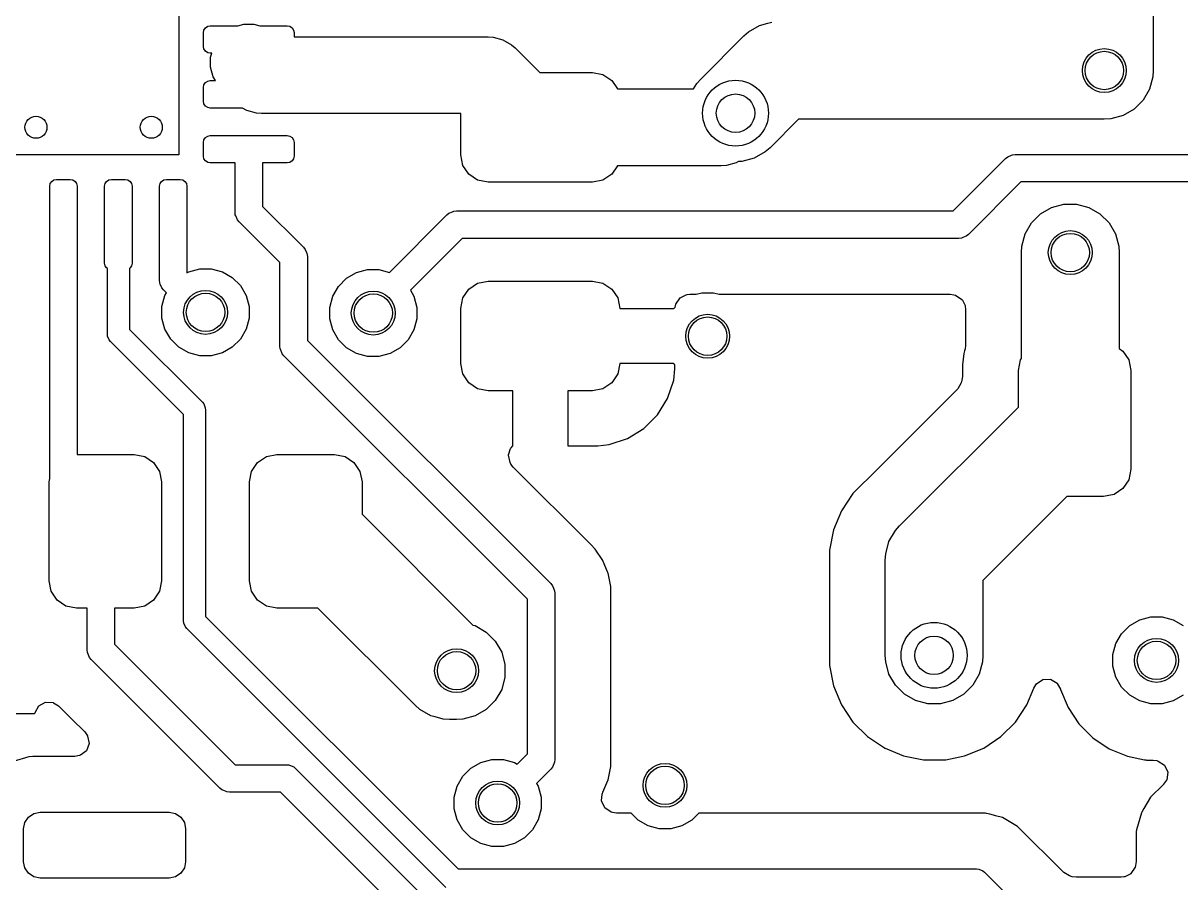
# Model space of a CAD drawing. Header units: inches. Extents: x -2.18 to 1.8, y 0.44 to 2.81.
# Drawn here: x -0.9654 to -0.5504, y 1.8889 to 2.1973 of the extents above; entities that cross this region are included whole.
import ezdxf

# ---------------------------------------------------------------- set-up
doc = ezdxf.new("R2010")
doc.units = ezdxf.units.IN
doc.header["$MEASUREMENT"] = 0
doc.layers.add('BLACK', color=250, linetype='CONTINUOUS')

msp = doc.modelspace()

# ---------------------------------------------------------------- linework, layer by layer
at = {"layer": 'BLACK', "linetype": 'CONTINUOUS'}
for p, q in [((-0.5603, 2.24005), (-0.5603, 2.18031)), ((-0.90961, 2.21695), (-0.90961, 2.1501)), ((-0.90056, 2.19484), (-0.90003, 2.19564)), ((-0.90003, 2.19564), (-0.89923, 2.19617)), ((-0.89923, 2.19617), (-0.89829, 2.19636)), ((-0.89829, 2.19636), (-0.88844, 2.19636)), ((-0.88844, 2.19636), (-0.88631, 2.19693)), ((-0.88631, 2.19693), (-0.88271, 2.19693)), ((-0.88271, 2.19693), (-0.88058, 2.19636)), ((-0.88058, 2.19636), (-0.87073, 2.19636)), ((-0.87073, 2.19636), (-0.86979, 2.19617)), ((-0.86979, 2.19617), (-0.86899, 2.19564)), ((-0.86899, 2.19564), (-0.86846, 2.19484)), ((-0.70534, 2.1942), (-0.70138, 2.19648)), ((-0.70138, 2.19648), (-0.69848, 2.19726)), ((-0.69848, 2.19726), (-0.69697, 2.19767)), ((-0.90075, 2.1939), (-0.90056, 2.19484)), ((-0.90075, 2.18898), (-0.90075, 2.1939)), ((-0.86846, 2.19484), (-0.86827, 2.1939)), ((-0.86827, 2.1939), (-0.86827, 2.19242)), ((-0.86827, 2.19242), (-0.79874, 2.19242)), ((-0.79874, 2.19242), (-0.79694, 2.1923)), ((-0.79694, 2.1923), (-0.79347, 2.19137)), ((-0.79347, 2.19137), (-0.79035, 2.18957)), ((-0.72237, 2.17737), (-0.70706, 2.19269)), ((-0.70706, 2.19269), (-0.70534, 2.1942)), ((-0.70534, 2.1942), (-0.70534, 2.1942)), ((-0.90056, 2.18803), (-0.90075, 2.18898)), ((-0.90003, 2.18724), (-0.90056, 2.18803)), ((-0.89923, 2.1867), (-0.90003, 2.18724)), ((-0.79035, 2.18957), (-0.789, 2.18839)), ((-0.789, 2.18839), (-0.7802, 2.17959)), ((-0.89829, 2.18652), (-0.89923, 2.1867)), ((-0.89778, 2.18652), (-0.89829, 2.18652)), ((-0.89817, 2.18507), (-0.89778, 2.18652)), ((-0.89817, 2.18147), (-0.89817, 2.18507)), ((-0.89724, 2.17799), (-0.89817, 2.18147)), ((-0.7802, 2.17959), (-0.7613, 2.17959)), ((-0.7613, 2.17959), (-0.75753, 2.17884)), ((-0.5603, 2.18031), (-0.56044, 2.17803)), ((-0.90075, 2.17421), (-0.90056, 2.17515)), ((-0.90056, 2.17515), (-0.90003, 2.17595)), ((-0.90003, 2.17595), (-0.89923, 2.17649)), ((-0.89923, 2.17649), (-0.89829, 2.17667)), ((-0.89829, 2.17667), (-0.89648, 2.17667)), ((-0.89648, 2.17667), (-0.89724, 2.17799)), ((-0.75753, 2.17884), (-0.75434, 2.1767)), ((-0.75434, 2.1767), (-0.75232, 2.17368)), ((-0.72502, 2.17368), (-0.72388, 2.17565)), ((-0.72388, 2.17565), (-0.72237, 2.17737)), ((-0.56044, 2.17803), (-0.56163, 2.17362)), ((-0.90075, 2.16929), (-0.90075, 2.17421)), ((-0.75232, 2.17368), (-0.72502, 2.17368)), ((-0.56163, 2.17362), (-0.56391, 2.16966)), ((-0.90056, 2.16835), (-0.90075, 2.16929)), ((-0.90003, 2.16755), (-0.90056, 2.16835)), ((-0.89923, 2.16702), (-0.90003, 2.16755)), ((-0.89829, 2.16683), (-0.89923, 2.16702)), ((-0.88675, 2.16683), (-0.89829, 2.16683)), ((-0.88516, 2.16591), (-0.88675, 2.16683)), ((-0.56714, 2.16643), (-0.5711, 2.16415)), ((-0.56391, 2.16966), (-0.56714, 2.16643)), ((-0.88168, 2.16498), (-0.88516, 2.16591)), ((-0.87988, 2.16486), (-0.88168, 2.16498)), ((-0.80854, 2.16486), (-0.87988, 2.16486)), ((-0.80854, 2.15006), (-0.80854, 2.16486)), ((-0.68744, 2.16281), (-0.69763, 2.15263)), ((-0.5778, 2.16281), (-0.68744, 2.16281)), ((-0.57551, 2.16296), (-0.5778, 2.16281)), ((-0.5711, 2.16415), (-0.57551, 2.16296)), ((-0.90075, 2.15453), (-0.90056, 2.15547)), ((-0.90075, 2.14961), (-0.90075, 2.15453)), ((-0.90056, 2.15547), (-0.90003, 2.15627)), ((-0.90003, 2.15627), (-0.89923, 2.1568)), ((-0.89923, 2.1568), (-0.89829, 2.15699)), ((-0.89829, 2.15699), (-0.87073, 2.15699)), ((-0.87073, 2.15699), (-0.86979, 2.1568)), ((-0.86979, 2.1568), (-0.86899, 2.15627)), ((-0.86899, 2.15627), (-0.86846, 2.15547)), ((-0.86846, 2.15547), (-0.86827, 2.15453)), ((-0.86827, 2.15453), (-0.86827, 2.14961)), ((-0.90961, 2.1501), (-1.01197, 2.1501)), ((-0.80779, 2.14629), (-0.80854, 2.15006)), ((-0.69935, 2.15112), (-0.7033, 2.14883)), ((-0.69763, 2.15263), (-0.69935, 2.15112)), ((-0.61244, 2.14939), (-0.6111, 2.14994)), ((-0.6111, 2.14994), (-0.61066, 2.15012)), ((-0.61066, 2.15012), (-0.6097, 2.15022)), ((-0.61066, 2.15012), (-0.61066, 2.15012)), ((-0.6097, 2.15022), (-0.5403, 2.15022)), ((-0.90056, 2.14866), (-0.90075, 2.14961)), ((-0.90003, 2.14787), (-0.90056, 2.14866)), ((-0.89923, 2.14733), (-0.90003, 2.14787)), ((-0.89829, 2.14715), (-0.89923, 2.14733)), ((-0.88943, 2.14715), (-0.89829, 2.14715)), ((-0.88943, 2.12951), (-0.88943, 2.14715)), ((-0.87073, 2.14715), (-0.87959, 2.14715)), ((-0.87959, 2.14715), (-0.87959, 2.13155)), ((-0.86979, 2.14733), (-0.87073, 2.14715)), ((-0.86899, 2.14787), (-0.86979, 2.14733)), ((-0.86846, 2.14866), (-0.86899, 2.14787)), ((-0.86827, 2.14961), (-0.86846, 2.14866)), ((-0.80566, 2.1431), (-0.80779, 2.14629)), ((-0.75232, 2.14612), (-0.75434, 2.1431)), ((-0.7151, 2.14612), (-0.75232, 2.14612)), ((-0.7133, 2.14624), (-0.7151, 2.14612)), ((-0.70983, 2.14717), (-0.7133, 2.14624)), ((-0.709, 2.14765), (-0.70983, 2.14717)), ((-0.70772, 2.14765), (-0.709, 2.14765)), ((-0.7033, 2.14883), (-0.70772, 2.14765)), ((-0.63204, 2.12992), (-0.61318, 2.14878)), ((-0.61318, 2.14878), (-0.61244, 2.14939)), ((-0.61244, 2.14939), (-0.61244, 2.14939)), ((-0.80247, 2.14097), (-0.80566, 2.1431)), ((-0.75434, 2.1431), (-0.75753, 2.14097)), ((-0.95587, 2.13878), (-0.95568, 2.13972)), ((-0.95587, 2.125), (-0.95587, 2.13878)), ((-0.95568, 2.13972), (-0.95515, 2.14052)), ((-0.95515, 2.14052), (-0.95435, 2.14105)), ((-0.95435, 2.14105), (-0.95341, 2.14124)), ((-0.95341, 2.14124), (-0.94848, 2.14124)), ((-0.94848, 2.14124), (-0.94754, 2.14105)), ((-0.94754, 2.14105), (-0.94674, 2.14052)), ((-0.94674, 2.14052), (-0.94621, 2.13972)), ((-0.94621, 2.13972), (-0.94602, 2.13878)), ((-0.94602, 2.13878), (-0.94602, 2.125)), ((-0.93618, 2.13878), (-0.93599, 2.13972)), ((-0.93618, 2.11122), (-0.93618, 2.13878)), ((-0.93599, 2.13972), (-0.93546, 2.14052)), ((-0.93546, 2.14052), (-0.93466, 2.14105)), ((-0.93466, 2.14105), (-0.93372, 2.14124)), ((-0.93372, 2.14124), (-0.9288, 2.14124)), ((-0.9288, 2.14124), (-0.92786, 2.14105)), ((-0.92786, 2.14105), (-0.92706, 2.14052)), ((-0.92706, 2.14052), (-0.92653, 2.13972)), ((-0.92653, 2.13972), (-0.92634, 2.13878)), ((-0.92634, 2.13878), (-0.92634, 2.11122)), ((-0.9165, 2.13878), (-0.91631, 2.13972)), ((-0.9165, 2.125), (-0.9165, 2.13878)), ((-0.91631, 2.13972), (-0.91578, 2.14052)), ((-0.91578, 2.14052), (-0.91498, 2.14105)), ((-0.91498, 2.14105), (-0.91404, 2.14124)), ((-0.91404, 2.14124), (-0.90911, 2.14124)), ((-0.90911, 2.14124), (-0.90817, 2.14105)), ((-0.90817, 2.14105), (-0.90737, 2.14052)), ((-0.90737, 2.14052), (-0.90684, 2.13972)), ((-0.90684, 2.13972), (-0.90665, 2.13878)), ((-0.90665, 2.13878), (-0.90665, 2.125)), ((-0.7987, 2.14022), (-0.80247, 2.14097)), ((-0.7613, 2.14022), (-0.7987, 2.14022)), ((-0.75753, 2.14097), (-0.7613, 2.14022)), ((-0.60767, 2.14037), (-0.62652, 2.12152)), ((-0.54233, 2.14037), (-0.60767, 2.14037)), ((-0.88933, 2.12855), (-0.88943, 2.12951)), ((-0.87959, 2.13155), (-0.86494, 2.11689)), ((-0.81348, 2.12848), (-0.81273, 2.12909)), ((-0.81273, 2.12909), (-0.81148, 2.12961)), ((-0.81273, 2.12909), (-0.81273, 2.12909)), ((-0.81148, 2.12961), (-0.81096, 2.12983)), ((-0.81096, 2.12983), (-0.81, 2.12992)), ((-0.81096, 2.12983), (-0.81096, 2.12983)), ((-0.81, 2.12992), (-0.63204, 2.12992)), ((-0.60065, 2.12888), (-0.5967, 2.13117)), ((-0.5967, 2.13117), (-0.59228, 2.13235)), ((-0.59228, 2.13235), (-0.58772, 2.13235)), ((-0.58772, 2.13235), (-0.5833, 2.13117)), ((-0.5833, 2.13117), (-0.57935, 2.12888)), ((-0.95587, 2.0339), (-0.95587, 2.125)), ((-0.94602, 2.125), (-0.94602, 2.04256)), ((-0.9165, 2.10512), (-0.9165, 2.125)), ((-0.90665, 2.125), (-0.90665, 2.10773)), ((-0.88919, 2.1282), (-0.88933, 2.12855)), ((-0.88933, 2.12855), (-0.88933, 2.12855)), ((-0.8886, 2.12677), (-0.88919, 2.1282)), ((-0.88799, 2.12603), (-0.8886, 2.12677)), ((-0.8886, 2.12677), (-0.8886, 2.12677)), ((-0.87334, 2.11138), (-0.88799, 2.12603)), ((-0.83406, 2.1079), (-0.81348, 2.12848)), ((-0.60617, 2.1217), (-0.60388, 2.12565)), ((-0.60388, 2.12565), (-0.60065, 2.12888)), ((-0.57935, 2.12888), (-0.57612, 2.12565)), ((-0.57612, 2.12565), (-0.57383, 2.1217)), ((-0.62727, 2.12091), (-0.62852, 2.12039)), ((-0.62652, 2.12152), (-0.62727, 2.12091)), ((-0.62727, 2.12091), (-0.62727, 2.12091)), ((-0.60735, 2.11728), (-0.60617, 2.1217)), ((-0.57383, 2.1217), (-0.57265, 2.11728)), ((-0.86494, 2.11689), (-0.86432, 2.11615)), ((-0.80796, 2.12008), (-0.82657, 2.10147)), ((-0.63, 2.12008), (-0.80796, 2.12008)), ((-0.62904, 2.12017), (-0.63, 2.12008)), ((-0.62852, 2.12039), (-0.62904, 2.12017)), ((-0.62904, 2.12017), (-0.62904, 2.12017)), ((-0.6075, 2.115), (-0.60735, 2.11728)), ((-0.57265, 2.11728), (-0.5725, 2.115)), ((-0.86432, 2.11615), (-0.86432, 2.11615)), ((-0.86432, 2.11615), (-0.86386, 2.11504)), ((-0.86386, 2.11504), (-0.8637, 2.11465)), ((-0.8637, 2.11465), (-0.86359, 2.11437)), ((-0.86359, 2.11437), (-0.86349, 2.11341)), ((-0.86349, 2.11341), (-0.86349, 2.0835)), ((-0.6075, 2.07701), (-0.6075, 2.115)), ((-0.5725, 2.115), (-0.5725, 2.08059)), ((-0.93599, 2.11028), (-0.93618, 2.11122)), ((-0.93546, 2.10948), (-0.93599, 2.11028)), ((-0.9352, 2.1093), (-0.93546, 2.10948)), ((-0.9352, 2.08583), (-0.9352, 2.1093)), ((-0.92706, 2.10948), (-0.92732, 2.1093)), ((-0.92732, 2.1093), (-0.92732, 2.08746)), ((-0.92653, 2.11028), (-0.92706, 2.10948)), ((-0.92634, 2.11122), (-0.92653, 2.11028)), ((-0.90603, 2.10809), (-0.90206, 2.10916)), ((-0.90206, 2.10916), (-0.89794, 2.10916)), ((-0.89794, 2.10916), (-0.89397, 2.10809)), ((-0.87334, 2.08147), (-0.87334, 2.11138)), ((-0.8459, 2.10784), (-0.84193, 2.1089)), ((-0.84193, 2.1089), (-0.83782, 2.1089)), ((-0.83782, 2.1089), (-0.83406, 2.1079)), ((-0.9164, 2.10416), (-0.9165, 2.10512)), ((-0.91621, 2.1037), (-0.9164, 2.10416)), ((-0.9164, 2.10416), (-0.9164, 2.10416)), ((-0.90665, 2.10773), (-0.90603, 2.10809)), ((-0.89397, 2.10809), (-0.89041, 2.10604)), ((-0.89041, 2.10604), (-0.88751, 2.10313)), ((-0.85237, 2.10288), (-0.84946, 2.10578)), ((-0.84946, 2.10578), (-0.8459, 2.10784)), ((-0.80247, 2.10403), (-0.7987, 2.10478)), ((-0.7987, 2.10478), (-0.7613, 2.10478)), ((-0.7613, 2.10478), (-0.75753, 2.10403)), ((-0.91567, 2.10238), (-0.91621, 2.1037)), ((-0.91505, 2.10164), (-0.91567, 2.10238)), ((-0.91567, 2.10238), (-0.91567, 2.10238)), ((-0.91398, 2.10056), (-0.91505, 2.10164)), ((-0.91455, 2.09957), (-0.91398, 2.10056)), ((-0.88751, 2.10313), (-0.88545, 2.09957)), ((-0.85442, 2.09931), (-0.85237, 2.10288)), ((-0.82657, 2.10147), (-0.82532, 2.09931)), ((-0.80779, 2.09871), (-0.80566, 2.1019)), ((-0.80566, 2.1019), (-0.80247, 2.10403)), ((-0.75753, 2.10403), (-0.75434, 2.1019)), ((-0.75434, 2.1019), (-0.75221, 2.09871)), ((-0.7274, 2.09995), (-0.72636, 2.10006)), ((-0.72636, 2.10006), (-0.72412, 2.10006)), ((-0.72412, 2.10006), (-0.72206, 2.10061)), ((-0.72206, 2.10061), (-0.71794, 2.10061)), ((-0.71794, 2.10061), (-0.71588, 2.10006)), ((-0.71588, 2.10006), (-0.6331, 2.10006)), ((-0.6331, 2.10006), (-0.63173, 2.09986)), ((-0.91561, 2.0956), (-0.91455, 2.09957)), ((-0.88545, 2.09957), (-0.88439, 2.0956)), ((-0.85548, 2.09534), (-0.85442, 2.09931)), ((-0.82532, 2.09931), (-0.82426, 2.09534)), ((-0.80854, 2.09494), (-0.80779, 2.09871)), ((-0.75221, 2.09871), (-0.75146, 2.09494)), ((-0.73157, 2.09585), (-0.73152, 2.09604)), ((-0.73152, 2.09604), (-0.7314, 2.09644)), ((-0.7314, 2.09644), (-0.72991, 2.09875)), ((-0.72991, 2.09875), (-0.72986, 2.0988)), ((-0.72986, 2.0988), (-0.7277, 2.09988)), ((-0.7277, 2.09988), (-0.7274, 2.09995)), ((-0.63173, 2.09986), (-0.63114, 2.09969)), ((-0.63114, 2.09969), (-0.62882, 2.0982)), ((-0.62882, 2.0982), (-0.62878, 2.09815)), ((-0.62878, 2.09815), (-0.6277, 2.09599)), ((-0.6277, 2.09599), (-0.62763, 2.09569)), ((-0.91561, 2.09149), (-0.91561, 2.0956)), ((-0.88439, 2.0956), (-0.88439, 2.09149)), ((-0.85548, 2.09123), (-0.85548, 2.09534)), ((-0.82426, 2.09534), (-0.82426, 2.09123)), ((-0.80854, 2.07526), (-0.80854, 2.09494)), ((-0.75146, 2.09494), (-0.73214, 2.09494)), ((-0.73214, 2.09494), (-0.73163, 2.09545)), ((-0.73163, 2.09545), (-0.73157, 2.09585)), ((-0.62763, 2.09569), (-0.62752, 2.09465)), ((-0.62752, 2.09465), (-0.62752, 2.08204)), ((-0.91455, 2.08752), (-0.91561, 2.09149)), ((-0.88439, 2.09149), (-0.88545, 2.08752)), ((-0.85442, 2.08726), (-0.85548, 2.09123)), ((-0.82426, 2.09123), (-0.82532, 2.08726)), ((-0.93512, 2.08506), (-0.9352, 2.08583)), ((-0.93453, 2.08364), (-0.93512, 2.08506)), ((-0.93404, 2.08304), (-0.93453, 2.08364)), ((-0.92732, 2.08746), (-0.90115, 2.06129)), ((-0.91249, 2.08396), (-0.91455, 2.08752)), ((-0.90959, 2.08105), (-0.91249, 2.08396)), ((-0.88751, 2.08396), (-0.89041, 2.08105)), ((-0.88545, 2.08752), (-0.88751, 2.08396)), ((-0.86349, 2.0835), (-0.77622, 1.99624)), ((-0.85237, 2.0837), (-0.85442, 2.08726)), ((-0.84946, 2.08079), (-0.85237, 2.0837)), ((-0.82738, 2.0837), (-0.83028, 2.08079)), ((-0.82532, 2.08726), (-0.82738, 2.0837)), ((-0.90787, 2.05688), (-0.93404, 2.08304)), ((-0.90603, 2.07899), (-0.90959, 2.08105)), ((-0.89041, 2.08105), (-0.89397, 2.07899)), ((-0.87324, 2.08051), (-0.87334, 2.08147)), ((-0.87318, 2.08036), (-0.87324, 2.08051)), ((-0.87324, 2.08051), (-0.87324, 2.08051)), ((-0.87251, 2.07873), (-0.87318, 2.08036)), ((-0.8459, 2.07874), (-0.84946, 2.08079)), ((-0.83028, 2.08079), (-0.83385, 2.07874)), ((-0.62789, 2.07974), (-0.6282, 2.0788)), ((-0.62771, 2.0805), (-0.62789, 2.07974)), ((-0.62766, 2.08079), (-0.62771, 2.0805)), ((-0.62758, 2.08126), (-0.62766, 2.08079)), ((-0.62752, 2.08204), (-0.62758, 2.08126)), ((-0.5725, 2.08059), (-0.57113, 2.07968)), ((-0.57113, 2.07968), (-0.569, 2.07648)), ((-0.90206, 2.07793), (-0.90603, 2.07899)), ((-0.89794, 2.07793), (-0.90206, 2.07793)), ((-0.89397, 2.07899), (-0.89794, 2.07793)), ((-0.87189, 2.07799), (-0.87251, 2.07873)), ((-0.87251, 2.07873), (-0.87251, 2.07873)), ((-0.78463, 1.99072), (-0.87189, 2.07799)), ((-0.84193, 2.07768), (-0.8459, 2.07874)), ((-0.83782, 2.07768), (-0.84193, 2.07768)), ((-0.83385, 2.07874), (-0.83782, 2.07768)), ((-0.80779, 2.07149), (-0.80854, 2.07526)), ((-0.75146, 2.07526), (-0.75221, 2.07149)), ((-0.73234, 2.07526), (-0.75146, 2.07526)), ((-0.73177, 2.07469), (-0.73234, 2.07526)), ((-0.6282, 2.0788), (-0.62862, 2.07471)), ((-0.6282, 2.0788), (-0.6282, 2.0788)), ((-0.6086, 2.07272), (-0.60785, 2.07648)), ((-0.60785, 2.07648), (-0.6075, 2.07701)), ((-0.569, 2.07648), (-0.56825, 2.07272)), ((-0.80566, 2.0683), (-0.80779, 2.07149)), ((-0.75221, 2.07149), (-0.75434, 2.0683)), ((-0.73218, 2.06924), (-0.73177, 2.07329)), ((-0.73177, 2.07329), (-0.73177, 2.07469)), ((-0.73177, 2.07329), (-0.73177, 2.07329)), ((-0.62862, 2.07471), (-0.62862, 2.07059)), ((-0.6086, 2.05957), (-0.6086, 2.07272)), ((-0.56825, 2.07272), (-0.56825, 2.03728)), ((-0.80247, 2.06616), (-0.80566, 2.0683)), ((-0.75434, 2.0683), (-0.75753, 2.06616)), ((-0.73436, 2.06269), (-0.73218, 2.06924)), ((-0.73218, 2.06924), (-0.73218, 2.06924)), ((-0.62911, 2.06822), (-0.63034, 2.06614)), ((-0.62882, 2.06921), (-0.62911, 2.06822)), ((-0.62862, 2.07059), (-0.62882, 2.06921)), ((-0.7987, 2.06541), (-0.80247, 2.06616)), ((-0.78984, 2.06541), (-0.7987, 2.06541)), ((-0.78984, 2.04573), (-0.78984, 2.06541)), ((-0.7613, 2.06541), (-0.77016, 2.06541)), ((-0.77016, 2.06541), (-0.77016, 2.04573)), ((-0.75753, 2.06616), (-0.7613, 2.06541)), ((-0.73798, 2.05682), (-0.73436, 2.06269)), ((-0.73436, 2.06269), (-0.73436, 2.06269)), ((-0.63034, 2.06614), (-0.66274, 2.03375)), ((-0.90115, 2.06129), (-0.90066, 2.06069)), ((-0.90066, 2.06069), (-0.90052, 2.06036)), ((-0.90052, 2.06036), (-0.90008, 2.05927)), ((-0.90008, 2.05927), (-0.9, 2.05851)), ((-0.9, 2.05851), (-0.9, 1.98451)), ((-0.65119, 2.01698), (-0.6086, 2.05957)), ((-0.90787, 1.98288), (-0.90787, 2.05688)), ((-0.74286, 2.05194), (-0.73798, 2.05682)), ((-0.74874, 2.04831), (-0.74286, 2.05194)), ((-0.75933, 2.04573), (-0.75529, 2.04614)), ((-0.75529, 2.04614), (-0.74874, 2.04831)), ((-0.74874, 2.04831), (-0.74874, 2.04831)), ((-0.94602, 2.04256), (-0.92559, 2.04256)), ((-0.92559, 2.04256), (-0.92182, 2.04181)), ((-0.87818, 2.04181), (-0.87441, 2.04256)), ((-0.87441, 2.04256), (-0.85374, 2.04256)), ((-0.85374, 2.04256), (-0.84997, 2.04181)), ((-0.79139, 2.04234), (-0.79138, 2.04241)), ((-0.7908, 2.03965), (-0.79139, 2.04234)), ((-0.79138, 2.04241), (-0.79062, 2.0447)), ((-0.79062, 2.0447), (-0.79046, 2.04496)), ((-0.79046, 2.04496), (-0.78985, 2.04571)), ((-0.78985, 2.04571), (-0.78984, 2.04573)), ((-0.78984, 2.04573), (-0.78984, 2.04573)), ((-0.77016, 2.04573), (-0.75933, 2.04573)), ((-0.75933, 2.04573), (-0.75933, 2.04573)), ((-0.75933, 2.04573), (-0.75933, 2.04573)), ((-0.92182, 2.04181), (-0.91863, 2.03968)), ((-0.91863, 2.03968), (-0.9165, 2.03648)), ((-0.8835, 2.03648), (-0.88137, 2.03968)), ((-0.88137, 2.03968), (-0.87818, 2.04181)), ((-0.84997, 2.04181), (-0.84678, 2.03968)), ((-0.84678, 2.03968), (-0.84465, 2.03648)), ((-0.79051, 2.03911), (-0.7908, 2.03965)), ((-0.78968, 2.038), (-0.79051, 2.03911)), ((-0.76191, 2.01024), (-0.78968, 2.038)), ((-0.9561, 2.03272), (-0.95587, 2.0339)), ((-0.9165, 2.03648), (-0.91575, 2.03272)), ((-0.88425, 2.03272), (-0.8835, 2.03648)), ((-0.84465, 2.03648), (-0.8439, 2.03272)), ((-0.66274, 2.03375), (-0.66432, 2.03217)), ((-0.66274, 2.03375), (-0.66274, 2.03375)), ((-0.56825, 2.03728), (-0.569, 2.03352)), ((-0.9561, 1.99728), (-0.9561, 2.03272)), ((-0.91575, 2.03272), (-0.91575, 1.99728)), ((-0.88425, 1.99728), (-0.88425, 2.03272)), ((-0.8439, 2.03272), (-0.8439, 2.02115)), ((-0.66432, 2.03217), (-0.66796, 2.02852)), ((-0.57113, 2.03032), (-0.57432, 2.02819)), ((-0.569, 2.03352), (-0.57113, 2.03032)), ((-0.66796, 2.02852), (-0.67207, 2.02238)), ((-0.66796, 2.02852), (-0.66796, 2.02852)), ((-0.59124, 2.02744), (-0.62132, 1.99736)), ((-0.57809, 2.02744), (-0.59124, 2.02744)), ((-0.57432, 2.02819), (-0.57809, 2.02744)), ((-0.67207, 2.02238), (-0.6749, 2.01555)), ((-0.8439, 2.02115), (-0.80414, 1.98139)), ((-0.6749, 2.01555), (-0.67634, 2.0083)), ((-0.6749, 2.01555), (-0.6749, 2.01555)), ((-0.65499, 2.0113), (-0.6527, 2.01526)), ((-0.6527, 2.01526), (-0.65119, 2.01698)), ((-0.6527, 2.01526), (-0.6527, 2.01526)), ((-0.76033, 2.00865), (-0.76191, 2.01024)), ((-0.65617, 2.00689), (-0.65499, 2.0113)), ((-0.7576, 2.00457), (-0.76033, 2.00865)), ((-0.76033, 2.00865), (-0.76033, 2.00865)), ((-0.75743, 2.00415), (-0.7576, 2.00457)), ((-0.67634, 2.0083), (-0.67634, 1.96682)), ((-0.65632, 2.00461), (-0.65617, 2.00689)), ((-0.65632, 1.97052), (-0.65632, 2.00461)), ((-0.75588, 2.00042), (-0.75743, 2.00415)), ((-0.75743, 2.00415), (-0.75743, 2.00415)), ((-0.75572, 2.00003), (-0.75588, 2.00042)), ((-0.95535, 1.99352), (-0.9561, 1.99728)), ((-0.91575, 1.99728), (-0.9165, 1.99352)), ((-0.8835, 1.99352), (-0.88425, 1.99728)), ((-0.75476, 1.99521), (-0.75572, 2.00003)), ((-0.62132, 1.99736), (-0.62132, 1.97052)), ((-0.95322, 1.99032), (-0.95535, 1.99352)), ((-0.9165, 1.99352), (-0.91863, 1.99032)), ((-0.88137, 1.99032), (-0.8835, 1.99352)), ((-0.77622, 1.99624), (-0.77561, 1.99549)), ((-0.77561, 1.99549), (-0.77561, 1.99549)), ((-0.77561, 1.99549), (-0.77524, 1.99459)), ((-0.77524, 1.99459), (-0.77498, 1.99395)), ((-0.77498, 1.99395), (-0.77488, 1.99372)), ((-0.77488, 1.99372), (-0.77478, 1.99276)), ((-0.77478, 1.99276), (-0.77478, 1.93313)), ((-0.75476, 1.93067), (-0.75476, 1.99521)), ((-0.95003, 1.98819), (-0.95322, 1.99032)), ((-0.94626, 1.98744), (-0.95003, 1.98819)), ((-0.92182, 1.98819), (-0.92559, 1.98744)), ((-0.91863, 1.99032), (-0.92182, 1.98819)), ((-0.87818, 1.98819), (-0.88137, 1.99032)), ((-0.87441, 1.98744), (-0.87818, 1.98819)), ((-0.78463, 1.93517), (-0.78463, 1.99072)), ((-0.94242, 1.98744), (-0.94626, 1.98744)), ((-0.94242, 1.9725), (-0.94242, 1.98744)), ((-0.92559, 1.98744), (-0.93258, 1.98744)), ((-0.93258, 1.98744), (-0.93258, 1.97454)), ((-0.9, 1.98451), (-0.80943, 1.89393)), ((-0.85969, 1.98744), (-0.87441, 1.98744)), ((-0.82487, 1.95263), (-0.85969, 1.98744)), ((-0.56512, 1.98325), (-0.56115, 1.98431)), ((-0.56115, 1.98431), (-0.55704, 1.98431)), ((-0.55704, 1.98431), (-0.55307, 1.98325)), ((-0.9078, 1.98211), (-0.90787, 1.98288)), ((-0.90721, 1.98069), (-0.9078, 1.98211)), ((-0.90672, 1.98009), (-0.90721, 1.98069)), ((-0.81384, 1.88721), (-0.90672, 1.98009)), ((-0.80414, 1.98139), (-0.8033, 1.98117)), ((-0.8033, 1.98117), (-0.79935, 1.97888)), ((-0.57159, 1.97829), (-0.56868, 1.98119)), ((-0.56868, 1.98119), (-0.56512, 1.98325)), ((-0.55307, 1.98325), (-0.54951, 1.98119)), ((-0.79935, 1.97888), (-0.79612, 1.97565)), ((-0.79612, 1.97565), (-0.79383, 1.9717)), ((-0.57364, 1.97473), (-0.57159, 1.97829)), ((-0.94233, 1.97154), (-0.94242, 1.9725)), ((-0.94159, 1.96977), (-0.94233, 1.97154)), ((-0.93258, 1.97454), (-0.88934, 1.9313)), ((-0.79383, 1.9717), (-0.79265, 1.96728)), ((-0.57471, 1.97076), (-0.57364, 1.97473)), ((-0.94098, 1.96902), (-0.94159, 1.96977)), ((-0.94159, 1.96977), (-0.94159, 1.96977)), ((-0.89486, 1.9229), (-0.94098, 1.96902)), ((-0.79265, 1.96728), (-0.79265, 1.96272)), ((-0.65617, 1.96823), (-0.65632, 1.97052)), ((-0.65499, 1.96382), (-0.65617, 1.96823)), ((-0.62147, 1.96823), (-0.62265, 1.96382)), ((-0.62132, 1.97052), (-0.62147, 1.96823)), ((-0.57471, 1.96665), (-0.57471, 1.97076)), ((-0.67634, 1.96682), (-0.67634, 1.96682)), ((-0.67634, 1.96682), (-0.6749, 1.95957)), ((-0.6527, 1.95986), (-0.65499, 1.96382)), ((-0.62265, 1.96382), (-0.62494, 1.95986)), ((-0.57364, 1.96267), (-0.57471, 1.96665)), ((-0.79265, 1.96272), (-0.79383, 1.9583)), ((-0.6749, 1.95957), (-0.6749, 1.95957)), ((-0.6749, 1.95957), (-0.67207, 1.95274)), ((-0.64947, 1.95663), (-0.6527, 1.95986)), ((-0.62494, 1.95986), (-0.62817, 1.95663)), ((-0.60309, 1.95872), (-0.60238, 1.95992)), ((-0.60238, 1.95992), (-0.6021, 1.96027)), ((-0.6021, 1.96027), (-0.59984, 1.96183)), ((-0.59984, 1.96183), (-0.5971, 1.96193)), ((-0.5971, 1.96193), (-0.59473, 1.96053)), ((-0.59473, 1.96053), (-0.59473, 1.96053)), ((-0.59473, 1.96053), (-0.59466, 1.96046)), ((-0.59466, 1.96046), (-0.59352, 1.95838)), ((-0.57159, 1.95911), (-0.57364, 1.96267)), ((-0.56868, 1.95621), (-0.57159, 1.95911)), ((-0.79383, 1.9583), (-0.79612, 1.95435)), ((-0.64552, 1.95435), (-0.64947, 1.95663)), ((-0.62817, 1.95663), (-0.63212, 1.95435)), ((-0.60557, 1.95274), (-0.60309, 1.95872)), ((-0.59352, 1.95838), (-0.59349, 1.95827)), ((-0.59349, 1.95827), (-0.59349, 1.95827)), ((-0.59349, 1.95827), (-0.59079, 1.95176)), ((-0.56512, 1.95415), (-0.56868, 1.95621)), ((-0.54951, 1.95621), (-0.55307, 1.95415)), ((-0.96109, 1.95002), (-0.95979, 1.95245)), ((-0.95979, 1.95245), (-0.95739, 1.95378)), ((-0.95739, 1.95378), (-0.95464, 1.95361)), ((-0.95464, 1.95361), (-0.95446, 1.95354)), ((-0.95446, 1.95354), (-0.95268, 1.95241)), ((-0.95268, 1.95241), (-0.94795, 1.94768)), ((-0.82315, 1.95112), (-0.82487, 1.95263)), ((-0.8192, 1.94883), (-0.82315, 1.95112)), ((-0.82315, 1.95112), (-0.82315, 1.95112)), ((-0.79935, 1.95112), (-0.8033, 1.94883)), ((-0.79612, 1.95435), (-0.79935, 1.95112)), ((-0.67207, 1.95274), (-0.67207, 1.95274)), ((-0.67207, 1.95274), (-0.66796, 1.9466)), ((-0.6411, 1.95317), (-0.64552, 1.95435)), ((-0.63653, 1.95317), (-0.6411, 1.95317)), ((-0.63212, 1.95435), (-0.63653, 1.95317)), ((-0.60968, 1.9466), (-0.60557, 1.95274)), ((-0.59079, 1.95176), (-0.59079, 1.95176)), ((-0.59079, 1.95176), (-0.59079, 1.95176)), ((-0.59079, 1.95176), (-0.58688, 1.9459)), ((-0.56115, 1.95309), (-0.56512, 1.95415)), ((-0.55704, 1.95309), (-0.56115, 1.95309)), ((-0.55307, 1.95415), (-0.55704, 1.95309)), ((-0.98253, 1.94965), (-0.96139, 1.94965)), ((-0.96139, 1.94965), (-0.96111, 1.94995)), ((-0.96139, 1.94965), (-0.96139, 1.94965)), ((-0.96111, 1.94995), (-0.96109, 1.95002)), ((-0.94795, 1.94768), (-0.94333, 1.94306)), ((-0.81773, 1.94844), (-0.8192, 1.94883)), ((-0.81478, 1.94765), (-0.81773, 1.94844)), ((-0.8125, 1.9475), (-0.81478, 1.94765)), ((-0.81478, 1.94765), (-0.81478, 1.94765)), ((-0.81, 1.9475), (-0.8125, 1.9475)), ((-0.80772, 1.94765), (-0.81, 1.9475)), ((-0.8033, 1.94883), (-0.80772, 1.94765)), ((-0.66796, 1.9466), (-0.66796, 1.9466)), ((-0.66796, 1.9466), (-0.66796, 1.9466)), ((-0.66796, 1.9466), (-0.66274, 1.94137)), ((-0.6149, 1.94137), (-0.60968, 1.9466)), ((-0.94333, 1.94306), (-0.9425, 1.94195)), ((-0.58688, 1.9459), (-0.5819, 1.94092)), ((-0.9417, 1.93887), (-0.94266, 1.93629)), ((-0.9425, 1.94195), (-0.94231, 1.9416)), ((-0.94231, 1.9416), (-0.94229, 1.94156)), ((-0.94229, 1.94156), (-0.9417, 1.93887)), ((-0.66274, 1.94137), (-0.66274, 1.94137)), ((-0.66274, 1.94137), (-0.66274, 1.94137)), ((-0.66274, 1.94137), (-0.65666, 1.93731)), ((-0.62105, 1.93727), (-0.6149, 1.94137)), ((-0.5819, 1.94092), (-0.57604, 1.937)), ((-0.9634, 1.93412), (-0.96902, 1.93248)), ((-0.96319, 1.93413), (-0.9634, 1.93412)), ((-0.9634, 1.93412), (-0.9634, 1.93412)), ((-0.9634, 1.93412), (-0.9634, 1.93412)), ((-0.9634, 1.93412), (-0.9634, 1.93412)), ((-0.96193, 1.93423), (-0.96319, 1.93413)), ((-0.94686, 1.93423), (-0.96193, 1.93423)), ((-0.94515, 1.93454), (-0.94686, 1.93423)), ((-0.94487, 1.93465), (-0.94515, 1.93454)), ((-0.94266, 1.93629), (-0.94487, 1.93465)), ((-0.78826, 1.93153), (-0.78463, 1.93517)), ((-0.65666, 1.93731), (-0.65656, 1.93724)), ((-0.65656, 1.93724), (-0.65637, 1.93718)), ((-0.65637, 1.93718), (-0.64976, 1.93444)), ((-0.64976, 1.93444), (-0.64976, 1.93444)), ((-0.64976, 1.93444), (-0.64976, 1.93444)), ((-0.64976, 1.93444), (-0.64976, 1.93444)), ((-0.64976, 1.93444), (-0.64263, 1.93302)), ((-0.63465, 1.93309), (-0.62787, 1.93444)), ((-0.62787, 1.93444), (-0.62105, 1.93727)), ((-0.57604, 1.937), (-0.57604, 1.937)), ((-0.57604, 1.937), (-0.57604, 1.937)), ((-0.57604, 1.937), (-0.56953, 1.93431)), ((-0.56953, 1.93431), (-0.56341, 1.93309)), ((-0.88934, 1.9313), (-0.8711, 1.9313)), ((-0.8711, 1.9313), (-0.87014, 1.9312)), ((-0.87014, 1.9312), (-0.87014, 1.9312)), ((-0.87014, 1.9312), (-0.86995, 1.93112)), ((-0.86995, 1.93112), (-0.86837, 1.93047)), ((-0.86837, 1.93047), (-0.86837, 1.93047)), ((-0.86837, 1.93047), (-0.86762, 1.92986)), ((-0.86762, 1.92986), (-0.75769, 1.81992)), ((-0.80777, 1.92714), (-0.80487, 1.93005)), ((-0.80487, 1.93005), (-0.80131, 1.9321)), ((-0.80131, 1.9321), (-0.79733, 1.93317)), ((-0.79733, 1.93317), (-0.79322, 1.93317)), ((-0.79322, 1.93317), (-0.78925, 1.9321)), ((-0.78925, 1.9321), (-0.78826, 1.93153)), ((-0.77561, 1.9304), (-0.77622, 1.92965)), ((-0.77488, 1.93217), (-0.77561, 1.9304)), ((-0.77478, 1.93313), (-0.77488, 1.93217)), ((-0.75572, 1.92585), (-0.75476, 1.93067)), ((-0.64263, 1.93302), (-0.64254, 1.933)), ((-0.64254, 1.933), (-0.64251, 1.933)), ((-0.64251, 1.933), (-0.63512, 1.933)), ((-0.63512, 1.933), (-0.63496, 1.933)), ((-0.63496, 1.933), (-0.63465, 1.93309)), ((-0.56341, 1.93309), (-0.56294, 1.933)), ((-0.56294, 1.933), (-0.56273, 1.93296)), ((-0.56273, 1.93296), (-0.56265, 1.93294)), ((-0.56265, 1.93294), (-0.56262, 1.93293)), ((-0.56262, 1.93293), (-0.56262, 1.93293)), ((-0.56262, 1.93293), (-0.56029, 1.93293)), ((-0.56029, 1.93293), (-0.55892, 1.93274)), ((-0.55892, 1.93274), (-0.55849, 1.93261)), ((-0.55849, 1.93261), (-0.55618, 1.93112)), ((-0.55618, 1.93112), (-0.55503, 1.92862)), ((-0.80983, 1.92358), (-0.80777, 1.92714)), ((-0.77622, 1.92965), (-0.7813, 1.92457)), ((-0.75615, 1.92483), (-0.75572, 1.92585)), ((-0.5555, 1.92574), (-0.55659, 1.92427)), ((-0.55543, 1.9259), (-0.5555, 1.92574)), ((-0.55503, 1.92862), (-0.55543, 1.9259)), ((-0.55543, 1.9259), (-0.55543, 1.9259)), ((-0.89411, 1.92229), (-0.89486, 1.9229)), ((-0.89346, 1.92201), (-0.89411, 1.92229)), ((-0.89411, 1.92229), (-0.89411, 1.92229)), ((-0.89234, 1.92155), (-0.89346, 1.92201)), ((-0.89138, 1.92146), (-0.89234, 1.92155)), ((-0.89234, 1.92155), (-0.89234, 1.92155)), ((-0.81089, 1.91961), (-0.80983, 1.92358)), ((-0.7813, 1.92457), (-0.78073, 1.92358)), ((-0.78073, 1.92358), (-0.77967, 1.91961)), ((-0.75754, 1.92147), (-0.75615, 1.92483)), ((-0.55657, 1.92424), (-0.56122, 1.91959)), ((-0.55659, 1.92427), (-0.55657, 1.92424)), ((-0.87314, 1.92146), (-0.89138, 1.92146)), ((-0.7632, 1.81152), (-0.87314, 1.92146)), ((-0.81089, 1.9155), (-0.81089, 1.91961)), ((-0.77967, 1.91961), (-0.77967, 1.9155)), ((-0.75806, 1.9184), (-0.75787, 1.92061)), ((-0.75805, 1.91829), (-0.75806, 1.9184)), ((-0.7569, 1.91579), (-0.75805, 1.91829)), ((-0.75805, 1.91829), (-0.75805, 1.91829)), ((-0.75787, 1.92061), (-0.75784, 1.92071)), ((-0.75784, 1.92071), (-0.75771, 1.92106)), ((-0.75771, 1.92106), (-0.75761, 1.92129)), ((-0.75761, 1.92129), (-0.75759, 1.92135)), ((-0.75759, 1.92135), (-0.75755, 1.92143)), ((-0.75755, 1.92143), (-0.75754, 1.92147)), ((-0.56122, 1.91959), (-0.56361, 1.91555)), ((-0.56122, 1.91959), (-0.56122, 1.91959)), ((-0.96349, 1.91248), (-0.96157, 1.91376)), ((-0.96157, 1.91376), (-0.95931, 1.91421)), ((-0.95931, 1.91421), (-0.91305, 1.91421)), ((-0.91305, 1.91421), (-0.91079, 1.91376)), ((-0.91079, 1.91376), (-0.90888, 1.91248)), ((-0.80983, 1.91153), (-0.81089, 1.9155)), ((-0.77967, 1.9155), (-0.78073, 1.91153)), ((-0.75459, 1.9143), (-0.7569, 1.91579)), ((-0.75407, 1.91415), (-0.75459, 1.9143)), ((-0.75269, 1.91395), (-0.75407, 1.91415)), ((-0.74743, 1.91395), (-0.75269, 1.91395)), ((-0.74486, 1.91138), (-0.74743, 1.91395)), ((-0.72312, 1.91395), (-0.72569, 1.91138)), ((-0.62044, 1.91395), (-0.72312, 1.91395)), ((-0.61999, 1.91383), (-0.62044, 1.91395)), ((-0.62044, 1.91395), (-0.62044, 1.91395)), ((-0.61881, 1.91352), (-0.61999, 1.91383)), ((-0.61751, 1.91317), (-0.61881, 1.91352)), ((-0.56449, 1.91406), (-0.56626, 1.90798)), ((-0.56435, 1.9143), (-0.56449, 1.91406)), ((-0.56449, 1.91406), (-0.56449, 1.91406)), ((-0.56361, 1.91555), (-0.56435, 1.9143)), ((-0.96522, 1.90831), (-0.96477, 1.91057)), ((-0.96477, 1.91057), (-0.96349, 1.91248)), ((-0.90888, 1.91248), (-0.9076, 1.91057)), ((-0.9076, 1.91057), (-0.90715, 1.90831)), ((-0.80777, 1.90797), (-0.80983, 1.91153)), ((-0.78073, 1.91153), (-0.78279, 1.90797)), ((-0.7413, 1.90933), (-0.74486, 1.91138)), ((-0.73733, 1.90826), (-0.7413, 1.90933)), ((-0.72925, 1.90933), (-0.73322, 1.90826)), ((-0.72569, 1.91138), (-0.72925, 1.90933)), ((-0.61675, 1.91297), (-0.61751, 1.91317)), ((-0.61751, 1.91317), (-0.61751, 1.91317)), ((-0.61751, 1.91317), (-0.61751, 1.91317)), ((-0.61435, 1.91232), (-0.61675, 1.91297)), ((-0.60888, 1.90917), (-0.61435, 1.91232)), ((-0.59236, 1.89265), (-0.60888, 1.90917)), ((-0.60888, 1.90917), (-0.60888, 1.90917)), ((-0.96522, 1.8965), (-0.96522, 1.90831)), ((-0.90715, 1.90831), (-0.90715, 1.8965)), ((-0.80487, 1.90506), (-0.80777, 1.90797)), ((-0.80131, 1.90301), (-0.80487, 1.90506)), ((-0.78569, 1.90506), (-0.78925, 1.90301)), ((-0.78279, 1.90797), (-0.78569, 1.90506)), ((-0.73322, 1.90826), (-0.73733, 1.90826)), ((-0.56633, 1.90735), (-0.5664, 1.90645)), ((-0.5664, 1.90645), (-0.5664, 1.89651)), ((-0.56628, 1.90789), (-0.56633, 1.90735)), ((-0.56626, 1.90798), (-0.56628, 1.90789)), ((-0.56628, 1.90789), (-0.56628, 1.90789)), ((-0.79733, 1.90194), (-0.80131, 1.90301)), ((-0.79322, 1.90194), (-0.79733, 1.90194)), ((-0.78925, 1.90301), (-0.79322, 1.90194)), ((-0.96477, 1.89424), (-0.96522, 1.8965)), ((-0.96349, 1.89232), (-0.96477, 1.89424)), ((-0.9076, 1.89424), (-0.90888, 1.89232)), ((-0.90715, 1.8965), (-0.9076, 1.89424)), ((-0.80943, 1.89393), (-0.62359, 1.89393)), ((-0.62359, 1.89393), (-0.62282, 1.89386)), ((-0.62282, 1.89386), (-0.6214, 1.89327)), ((-0.6214, 1.89327), (-0.62081, 1.89278)), ((-0.62081, 1.89278), (-0.59893, 1.87091)), ((-0.59029, 1.89141), (-0.59236, 1.89265)), ((-0.56677, 1.89454), (-0.56825, 1.89223)), ((-0.5666, 1.89513), (-0.56677, 1.89454)), ((-0.5664, 1.89651), (-0.5666, 1.89513)), ((-0.96157, 1.89104), (-0.96349, 1.89232)), ((-0.95931, 1.89059), (-0.96157, 1.89104)), ((-0.91305, 1.89059), (-0.95931, 1.89059)), ((-0.91079, 1.89104), (-0.91305, 1.89059)), ((-0.90888, 1.89232), (-0.91079, 1.89104)), ((-0.58929, 1.89112), (-0.59029, 1.89141)), ((-0.58792, 1.89093), (-0.58929, 1.89112)), ((-0.5718, 1.89093), (-0.58792, 1.89093)), ((-0.57077, 1.89104), (-0.5718, 1.89093)), ((-0.57047, 1.8911), (-0.57077, 1.89104)), ((-0.56831, 1.89218), (-0.57047, 1.8911)), ((-0.56825, 1.89223), (-0.56831, 1.89218))]:
    msp.add_line(p, q, dxfattribs=at)
at = {"layer": 'BLACK'}
for centre, radius in [((-0.5778, 2.18031), 0.00787), ((-0.71, 2.165), 0.01181), ((-0.96079, 2.15994), 0.00394), ((-0.91945, 2.15994), 0.00394), ((-0.59, 2.115), 0.00787), ((-0.9, 2.09354), 0.00787), ((-0.83987, 2.09329), 0.00787), ((-0.72, 2.085), 0.00787), ((-0.63882, 1.97052), 0.01181), ((-0.55909, 1.9687), 0.00787), ((-0.81, 1.965), 0.00787), ((-0.73528, 1.92388), 0.00787), ((-0.79528, 1.91756), 0.00787)]:
    msp.add_circle(centre, radius, dxfattribs=at)
at = {"layer": 'WHITE'}
for centre, radius in [((-0.5778, 2.18031), 0.00689), ((-0.71, 2.165), 0.00689), ((-0.96079, 2.15994), 0.00394), ((-0.91945, 2.15994), 0.00394), ((-0.59, 2.115), 0.00689), ((-0.9, 2.09354), 0.00689), ((-0.83987, 2.09329), 0.00689), ((-0.72, 2.085), 0.00689), ((-0.63882, 1.97052), 0.00689), ((-0.55909, 1.9687), 0.00689), ((-0.81, 1.965), 0.00689), ((-0.73528, 1.92388), 0.00689), ((-0.79528, 1.91756), 0.00689)]:
    msp.add_circle(centre, radius, dxfattribs=at)

doc.saveas('drawing.dxf')
